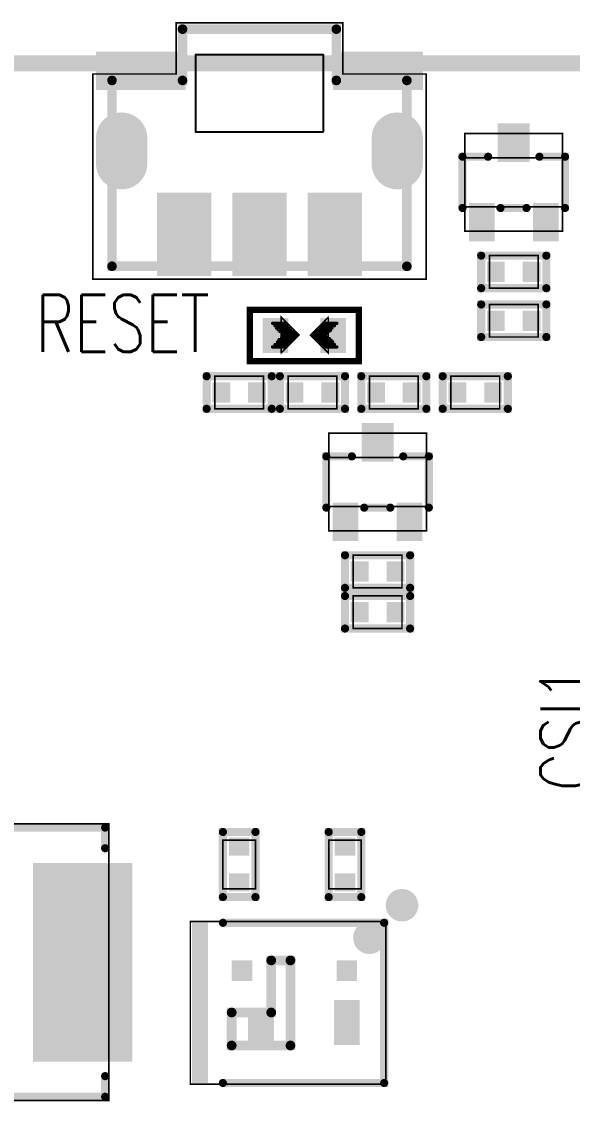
# Model space of a CAD drawing. Extents: x 60 to 160, y 44 to 135.
# Drawn here: x 137.2 to 145.78, y 117.84 to 134.94 of the extents above; entities that cross this region are included whole.
import ezdxf

# ---------------------------------------------------------------- set-up
doc = ezdxf.new("R2010")
doc.units = 0
for name, pattern in [('KEEPOUT_00001000$0', [2, 1, 1]), ('TRMIDX_0', [2, 1, 1]), ('TRMIDX_1', [2, 1, 1]), ('TRMIDX_2', [2, 1, 1])]:
    doc.linetypes.add(name, pattern=pattern)
for name, color, linetype in [('BOARD_OUTLINE_00', 255, 'CONTINUOUS'), ('DRIL_PLTE_THRU_01', 3, 'CONTINUOUS'), ('DRIL_PLTE_THRU_02', 253, 'CONTINUOUS'), ('DRIL_PLTE_THRU_03', 4, 'CONTINUOUS'), ('DRIL_PLTE_THRU_04', 253, 'CONTINUOUS'), ('DRIL_PLTE_THRU_05', 210, 'CONTINUOUS'), ('DRIL_PLTE_THRU_06', 253, 'CONTINUOUS'), ('DRIL_PLTE_THRU_07', 57, 'CONTINUOUS'), ('DRIL_PLTE_THRU_08', 231, 'CONTINUOUS'), ('DRIL_PLTE_THRU_09', 253, 'CONTINUOUS'), ('DRIL_PLTE_THRU_10', 112, 'CONTINUOUS'), ('DRIL_PLTE_THRU_11', 216, 'CONTINUOUS'), ('DRIL_PLTE_THRU_12', 5, 'CONTINUOUS'), ('KEEPOUT_01', 43, 'CONTINUOUS'), ('PADS_BOT', 5, 'CONTINUOUS'), ('PADS_INNER', 3, 'CONTINUOUS'), ('PADS_TOP', 3, 'CONTINUOUS'), ('PADS_XR_121', 43, 'CONTINUOUS'), ('PADS_XR_122', 4, 'CONTINUOUS'), ('PADS_XR_123', 4, 'CONTINUOUS'), ('PADS_XR_128', 5, 'CONTINUOUS'), ('PART_TOP_2DLINE_01', 255, 'CONTINUOUS'), ('PART_TOP_2DLINE_116', 255, 'CONTINUOUS'), ('PART_TOP_2DLINE_117', 255, 'CONTINUOUS'), ('PART_TOP_2DLINE_118', 255, 'CONTINUOUS'), ('PART_TOP_2DLINE_119', 255, 'CONTINUOUS'), ('PART_TOP_2DLINE_120', 255, 'CONTINUOUS'), ('PART_TOP_2DLINE_126', 255, 'CONTINUOUS'), ('PART_TOP_COPPER_01', 255, 'CONTINUOUS'), ('TEXT_126', 255, 'CONTINUOUS')]:
    doc.layers.add(name, color=color, linetype=linetype)
doc.styles.add('W0$127', font='simplex', dxfattribs={"width": 0.75})

# ---------------------------------------------------------------- blocks, each defined once
blk = doc.blocks.new('BOARD_62')
at = {"layer": 'BOARD_OUTLINE_00', "const_width": 0.254}
blk.add_lwpolyline([(-3, 71.247506, -0.396432827), (0, 74.247506), (94.190152, 74.247506, -0.365948033), (97.190152, 71.247506), (97.190152, 3, -0.372393427), (94.190152, 0), (0, 0, -0.406057892), (-3, 3)], format="xyb", close=True, dxfattribs=at)
blk = doc.blocks.new('SMOOTH_0$0254')
at = {"const_width": 0.0127}
blk.add_lwpolyline([(-0.00635, 0, 1), (0.00635, 0, 1)], format="xyb", close=True, dxfattribs=at)
blk = doc.blocks.new('SMOOTH_0$0508')
at = {"const_width": 0.0254}
blk.add_lwpolyline([(-0.0127, 0, 1), (0.0127, 0, 1)], format="xyb", close=True, dxfattribs=at)
blk = doc.blocks.new('SMOOTH_0$1')
at = {"const_width": 0.05}
blk.add_lwpolyline([(-0.025, 0, 1), (0.025, 0, 1)], format="xyb", close=True, dxfattribs=at)
blk = doc.blocks.new('PART_BODY_TOP_10')
at = {"layer": 'PART_TOP_2DLINE_01', "const_width": 0.1}
blk.add_lwpolyline([(0.85, -0.4), (0.85, 0.4), (-0.85, 0.4), (-0.85, -0.4)], close=True, dxfattribs=at)
at = {"layer": 'PART_TOP_COPPER_01', "linetype": 'TRMIDX_0', "const_width": 0.0508}
for points in [[(-0.3048, 0.1905), (-0.4953, 0.1905)], [(-0.2667, 0.1524), (-0.4572, 0.1524)], [(-0.2413, 0.1143), (-0.4318, 0.1143)], [(-0.2159, 0.0889), (-0.4064, 0.0889)], [(-0.1905, 0.0635), (-0.381, 0.0635)], [(-0.1524, 0.0381), (-0.3429, 0.0381)], [(-0.1397, -0.0127), (-0.3302, -0.0127)], [(-0.127, 0.0127), (-0.3175, 0.0127)], [(-0.3048, -0.1778), (-0.4953, -0.1778)], [(-0.2667, -0.1397), (-0.4572, -0.1397)], [(-0.2286, -0.1016), (-0.4191, -0.1016)], [(-0.2032, -0.0635), (-0.3937, -0.0635)], [(-0.1651, -0.0381), (-0.3556, -0.0381)]]:
    blk.add_lwpolyline(points, dxfattribs=at)
at = {"layer": 'PART_TOP_COPPER_01', "linetype": 'TRMIDX_0', "const_width": 0.0254}
for points in [[(-0.3556, -0.2667), (-0.08255, 0.00635), (-0.36195, 0.28575), (-0.36195, -0.254), (-0.3556, -0.254)], [(-0.3048, -0.1651), (-0.1397, 0), (-0.31115, 0.17145), (-0.31115, -0.1524), (-0.3048, -0.1524)]]:
    blk.add_lwpolyline(points, close=True, dxfattribs=at)
at = {"layer": 'PART_TOP_COPPER_01', "linetype": 'TRMIDX_1', "const_width": 0.0254}
for points in [[(0.3683, 0.2794), (0.09525, 0.00635), (0.37465, -0.27305), (0.37465, 0.2667), (0.3683, 0.2667)], [(0.3175, 0.1778), (0.1524, 0.0127), (0.32385, -0.15875), (0.32385, 0.1651), (0.3175, 0.1651)]]:
    blk.add_lwpolyline(points, close=True, dxfattribs=at)
at = {"layer": 'PART_TOP_COPPER_01', "linetype": 'TRMIDX_1', "const_width": 0.0508}
for points in [[(0.2794, 0.1524), (0.4699, 0.1524)], [(0.3175, 0.1905), (0.508, 0.1905)], [(0.1397, 0), (0.3302, 0)], [(0.1524, 0.0254), (0.3429, 0.0254)], [(0.1651, -0.0254), (0.3556, -0.0254)], [(0.1778, 0.0508), (0.3683, 0.0508)], [(0.2159, 0.0762), (0.4064, 0.0762)], [(0.2413, 0.1143), (0.4318, 0.1143)], [(0.2032, -0.0508), (0.3937, -0.0508)], [(0.2286, -0.0762), (0.4191, -0.0762)], [(0.254, -0.1016), (0.4445, -0.1016)], [(0.2794, -0.1397), (0.4699, -0.1397)], [(0.3175, -0.1778), (0.508, -0.1778)]]:
    blk.add_lwpolyline(points, dxfattribs=at)
at = {"layer": 'PART_TOP_2DLINE_01'}
for p in [(-0.85, 0.4), (0.85, 0.4), (-0.85, -0.4), (0.85, -0.4)]:
    blk.add_blockref('SMOOTH_0$1', p, dxfattribs=at)
at = {"layer": 'PART_TOP_COPPER_01'}
for name, p in [('SMOOTH_0$0508', (-0.4953, 0.1905)), ('SMOOTH_0$0508', (-0.4572, 0.1524)), ('SMOOTH_0$0254', (-0.36195, 0.28575)), ('SMOOTH_0$0508', (-0.3048, 0.1905)), ('SMOOTH_0$0254', (-0.31115, 0.17145)), ('SMOOTH_0$0508', (-0.2667, 0.1524)), ('SMOOTH_0$0508', (0.2794, 0.1524)), ('SMOOTH_0$0508', (0.3175, 0.1905)), ('SMOOTH_0$0254', (0.3175, 0.1778)), ('SMOOTH_0$0254', (0.3175, 0.1651)), ('SMOOTH_0$0254', (0.32385, 0.1651)), ('SMOOTH_0$0254', (0.3683, 0.2794)), ('SMOOTH_0$0254', (0.3683, 0.2667)), ('SMOOTH_0$0254', (0.37465, 0.2667)), ('SMOOTH_0$0508', (0.4699, 0.1524)), ('SMOOTH_0$0508', (0.508, 0.1905)), ('SMOOTH_0$0508', (-0.4318, 0.1143)), ('SMOOTH_0$0508', (-0.4064, 0.0889)), ('SMOOTH_0$0508', (-0.381, 0.0635)), ('SMOOTH_0$0508', (-0.3429, 0.0381)), ('SMOOTH_0$0508', (-0.3302, -0.0127)), ('SMOOTH_0$0508', (-0.3175, 0.0127)), ('SMOOTH_0$0508', (-0.2413, 0.1143)), ('SMOOTH_0$0508', (-0.2159, 0.0889)), ('SMOOTH_0$0508', (-0.1905, 0.0635)), ('SMOOTH_0$0508', (-0.1524, 0.0381)), ('SMOOTH_0$0508', (-0.1397, -0.0127)), ('SMOOTH_0$0508', (-0.127, 0.0127)), ('SMOOTH_0$0254', (-0.1397, 0)), ('SMOOTH_0$0254', (-0.08255, 0.00635)), ('SMOOTH_0$0254', (0.09525, 0.00635)), ('SMOOTH_0$0508', (0.1397, 0)), ('SMOOTH_0$0508', (0.1524, 0.0254)), ('SMOOTH_0$0254', (0.1524, 0.0127)), ('SMOOTH_0$0508', (0.1651, -0.0254)), ('SMOOTH_0$0508', (0.1778, 0.0508)), ('SMOOTH_0$0508', (0.2159, 0.0762)), ('SMOOTH_0$0508', (0.2413, 0.1143)), ('SMOOTH_0$0508', (0.3302, 0)), ('SMOOTH_0$0508', (0.3429, 0.0254)), ('SMOOTH_0$0508', (0.3556, -0.0254)), ('SMOOTH_0$0508', (0.3683, 0.0508)), ('SMOOTH_0$0508', (0.4064, 0.0762)), ('SMOOTH_0$0508', (0.4318, 0.1143)), ('SMOOTH_0$0508', (-0.4953, -0.1778)), ('SMOOTH_0$0508', (-0.4572, -0.1397)), ('SMOOTH_0$0508', (-0.4191, -0.1016)), ('SMOOTH_0$0508', (-0.3937, -0.0635)), ('SMOOTH_0$0508', (-0.3556, -0.0381)), ('SMOOTH_0$0508', (-0.3048, -0.1778)), ('SMOOTH_0$0254', (-0.31115, -0.1524)), ('SMOOTH_0$0254', (-0.3048, -0.1524)), ('SMOOTH_0$0254', (-0.3048, -0.1651)), ('SMOOTH_0$0508', (-0.2667, -0.1397)), ('SMOOTH_0$0508', (-0.2286, -0.1016)), ('SMOOTH_0$0508', (-0.2032, -0.0635)), ('SMOOTH_0$0508', (-0.1651, -0.0381)), ('SMOOTH_0$0508', (0.2032, -0.0508)), ('SMOOTH_0$0508', (0.2286, -0.0762)), ('SMOOTH_0$0508', (0.254, -0.1016)), ('SMOOTH_0$0508', (0.2794, -0.1397)), ('SMOOTH_0$0508', (0.3175, -0.1778)), ('SMOOTH_0$0254', (0.32385, -0.15875)), ('SMOOTH_0$0508', (0.3937, -0.0508)), ('SMOOTH_0$0508', (0.4191, -0.0762)), ('SMOOTH_0$0508', (0.4445, -0.1016)), ('SMOOTH_0$0508', (0.4699, -0.1397)), ('SMOOTH_0$0508', (0.508, -0.1778)), ('SMOOTH_0$0254', (-0.36195, -0.254)), ('SMOOTH_0$0254', (-0.3556, -0.254)), ('SMOOTH_0$0254', (-0.3556, -0.2667)), ('SMOOTH_0$0254', (0.37465, -0.27305))]:
    blk.add_blockref(name, p, dxfattribs=at)
blk = doc.blocks.new('DRIL_HOLE_0')
blk.add_lwpolyline([(0, 0, 1), (0, 0, 1)], format="xyb", close=True)
blk = doc.blocks.new('PAD_0')
blk.add_lwpolyline([(0, 0, 1), (0, 0, 1)], format="xyb", close=True)
blk = doc.blocks.new('PAD_6')
at = {"const_width": 0.4}
blk.add_lwpolyline([(-0.275, 0), (0.275, 0)], dxfattribs=at)
blk = doc.blocks.new('STK_TOP_99')
at = {"layer": 'DRIL_PLTE_THRU_01'}
blk.add_blockref('DRIL_HOLE_0', (0, 0), dxfattribs=at)
at = {"layer": 'DRIL_PLTE_THRU_02'}
blk.add_blockref('DRIL_HOLE_0', (0, 0), dxfattribs=at)
at = {"layer": 'DRIL_PLTE_THRU_03'}
blk.add_blockref('DRIL_HOLE_0', (0, 0), dxfattribs=at)
at = {"layer": 'DRIL_PLTE_THRU_04'}
blk.add_blockref('DRIL_HOLE_0', (0, 0), dxfattribs=at)
at = {"layer": 'DRIL_PLTE_THRU_05'}
blk.add_blockref('DRIL_HOLE_0', (0, 0), dxfattribs=at)
at = {"layer": 'DRIL_PLTE_THRU_06'}
blk.add_blockref('DRIL_HOLE_0', (0, 0), dxfattribs=at)
at = {"layer": 'DRIL_PLTE_THRU_07'}
blk.add_blockref('DRIL_HOLE_0', (0, 0), dxfattribs=at)
at = {"layer": 'DRIL_PLTE_THRU_08'}
blk.add_blockref('DRIL_HOLE_0', (0, 0), dxfattribs=at)
at = {"layer": 'DRIL_PLTE_THRU_09'}
blk.add_blockref('DRIL_HOLE_0', (0, 0), dxfattribs=at)
at = {"layer": 'DRIL_PLTE_THRU_10'}
blk.add_blockref('DRIL_HOLE_0', (0, 0), dxfattribs=at)
at = {"layer": 'DRIL_PLTE_THRU_11'}
blk.add_blockref('DRIL_HOLE_0', (0, 0), dxfattribs=at)
at = {"layer": 'DRIL_PLTE_THRU_12'}
blk.add_blockref('DRIL_HOLE_0', (0, 0), dxfattribs=at)
at = {"layer": 'PADS_BOT'}
blk.add_blockref('PAD_0', (0, 0), dxfattribs=at)
at = {"layer": 'PADS_INNER'}
blk.add_blockref('PAD_0', (0, 0), dxfattribs=at)
at = {"layer": 'PADS_TOP', "rotation": 90}
blk.add_blockref('PAD_6', (0, 0), dxfattribs=at)
blk = doc.blocks.new('SYM_TOP_13')
for name, p in [('PART_BODY_TOP_10', (0, 0)), ('STK_TOP_99', (-0.45, 0)), ('STK_TOP_99', (0.45, 0))]:
    blk.add_blockref(name, p)
blk = doc.blocks.new('PART_TOP_313')
blk.add_blockref('SYM_TOP_13', (0, 0))
blk = doc.blocks.new('SMOOTH_0$127')
at = {"const_width": 0.0635}
blk.add_lwpolyline([(-0.03175, 0, 1), (0.03175, 0, 1)], format="xyb", close=True, dxfattribs=at)
blk = doc.blocks.new('PART_BODY_TOP_27')
at = {"layer": 'PART_TOP_2DLINE_01', "const_width": 0.127}
for points in [[(2.1, 1.778), (2.1, 2.1), (-2.1, 2.1), (-2.1, 1.778)], [(2.1, -1.778), (2.1, -2.1), (-2.1, -2.1), (-2.1, -1.778)]]:
    blk.add_lwpolyline(points, dxfattribs=at)
at = {"layer": 'PART_TOP_2DLINE_118', "const_width": 0.0254}
blk.add_lwpolyline([(2.159, -2.159), (-2.159, -2.159), (-2.159, 2.159), (2.159, 2.159)], close=True, dxfattribs=at)
at = {"layer": 'PART_TOP_2DLINE_119', "const_width": 0.0254}
blk.add_lwpolyline([(2.159, -2.159), (-2.159, -2.159), (-2.159, 2.159), (2.159, 2.159)], close=True, dxfattribs=at)
at = {"layer": 'PART_TOP_2DLINE_01'}
for p in [(-2.1, 2.1), (2.1, 2.1), (-2.1, 1.778), (2.1, 1.778), (-2.1, -1.778), (2.1, -1.778), (-2.1, -2.1), (2.1, -2.1)]:
    blk.add_blockref('SMOOTH_0$127', p, dxfattribs=at)
at = {"layer": 'PART_TOP_2DLINE_118'}
for p in [(-2.159, 2.159), (2.159, 2.159), (-2.159, -2.159), (2.159, -2.159)]:
    blk.add_blockref('SMOOTH_0$0254', p, dxfattribs=at)
at = {"layer": 'PART_TOP_2DLINE_119'}
for p in [(-2.159, 2.159), (2.159, 2.159), (-2.159, -2.159), (2.159, -2.159)]:
    blk.add_blockref('SMOOTH_0$0254', p, dxfattribs=at)
blk = doc.blocks.new('PAD_46')
at = {"const_width": 1.55}
blk.add_lwpolyline([(-1.55, 0), (1.55, 0)], dxfattribs=at)
blk = doc.blocks.new('STK_TOP_143')
at = {"layer": 'DRIL_PLTE_THRU_01'}
blk.add_blockref('DRIL_HOLE_0', (0, 0), dxfattribs=at)
at = {"layer": 'DRIL_PLTE_THRU_02'}
blk.add_blockref('DRIL_HOLE_0', (0, 0), dxfattribs=at)
at = {"layer": 'DRIL_PLTE_THRU_03'}
blk.add_blockref('DRIL_HOLE_0', (0, 0), dxfattribs=at)
at = {"layer": 'DRIL_PLTE_THRU_04'}
blk.add_blockref('DRIL_HOLE_0', (0, 0), dxfattribs=at)
at = {"layer": 'DRIL_PLTE_THRU_05'}
blk.add_blockref('DRIL_HOLE_0', (0, 0), dxfattribs=at)
at = {"layer": 'DRIL_PLTE_THRU_06'}
blk.add_blockref('DRIL_HOLE_0', (0, 0), dxfattribs=at)
at = {"layer": 'DRIL_PLTE_THRU_07'}
blk.add_blockref('DRIL_HOLE_0', (0, 0), dxfattribs=at)
at = {"layer": 'DRIL_PLTE_THRU_08'}
blk.add_blockref('DRIL_HOLE_0', (0, 0), dxfattribs=at)
at = {"layer": 'DRIL_PLTE_THRU_09'}
blk.add_blockref('DRIL_HOLE_0', (0, 0), dxfattribs=at)
at = {"layer": 'DRIL_PLTE_THRU_10'}
blk.add_blockref('DRIL_HOLE_0', (0, 0), dxfattribs=at)
at = {"layer": 'DRIL_PLTE_THRU_11'}
blk.add_blockref('DRIL_HOLE_0', (0, 0), dxfattribs=at)
at = {"layer": 'DRIL_PLTE_THRU_12'}
blk.add_blockref('DRIL_HOLE_0', (0, 0), dxfattribs=at)
at = {"layer": 'PADS_BOT'}
blk.add_blockref('PAD_0', (0, 0), dxfattribs=at)
at = {"layer": 'PADS_INNER'}
blk.add_blockref('PAD_0', (0, 0), dxfattribs=at)
at = {"layer": 'PADS_TOP', "rotation": 90}
blk.add_blockref('PAD_46', (0, 0), dxfattribs=at)
blk = doc.blocks.new('SYM_TOP_30')
for name, p in [('STK_TOP_143', (-1.75, 0)), ('STK_TOP_143', (1.75, 0)), ('PART_BODY_TOP_27', (0, 0))]:
    blk.add_blockref(name, p)
blk = doc.blocks.new('PART_TOP_339')
blk.add_blockref('SYM_TOP_30', (0, 0))
blk = doc.blocks.new('PART_BODY_TOP_32')
at = {"layer": 'PART_TOP_2DLINE_01', "const_width": 0.127}
for points in [[(-0.40005, 0.40005), (-0.8001, 0.40005), (-0.8001, -0.40005)], [(0.40005, 0.40005), (0.8001, 0.40005), (0.8001, -0.40005)], [(0.199898, -0.40005), (-0.208026, -0.40005)]]:
    blk.add_lwpolyline(points, dxfattribs=at)
at = {"layer": 'PART_TOP_2DLINE_116', "const_width": 0.0254}
blk.add_lwpolyline([(0.762, -0.381), (0.762, 0.381), (-0.762, 0.381), (-0.762, -0.381)], close=True, dxfattribs=at)
at = {"layer": 'PART_TOP_2DLINE_117', "const_width": 0.0254}
blk.add_lwpolyline([(0.762, -0.762), (0.762, 0.762), (-0.762, 0.762), (-0.762, -0.762)], close=True, dxfattribs=at)
at = {"layer": 'PART_TOP_2DLINE_01'}
for p in [(-0.8001, 0.40005), (-0.40005, 0.40005), (0.40005, 0.40005), (0.8001, 0.40005), (-0.8001, -0.40005), (-0.208026, -0.40005), (0.199898, -0.40005), (0.8001, -0.40005)]:
    blk.add_blockref('SMOOTH_0$127', p, dxfattribs=at)
at = {"layer": 'PART_TOP_2DLINE_116'}
for p in [(-0.762, 0.381), (0.762, 0.381), (-0.762, -0.381), (0.762, -0.381)]:
    blk.add_blockref('SMOOTH_0$0254', p, dxfattribs=at)
at = {"layer": 'PART_TOP_2DLINE_117'}
for p in [(-0.762, 0.762), (0.762, 0.762), (-0.762, -0.762), (0.762, -0.762)]:
    blk.add_blockref('SMOOTH_0$0254', p, dxfattribs=at)
blk = doc.blocks.new('PAD_51')
at = {"const_width": 0.40005}
blk.add_lwpolyline([(-0.299974, 0), (0.299974, 0)], dxfattribs=at)
blk = doc.blocks.new('STK_TOP_148')
at = {"layer": 'DRIL_PLTE_THRU_01'}
blk.add_blockref('DRIL_HOLE_0', (0, 0), dxfattribs=at)
at = {"layer": 'DRIL_PLTE_THRU_02'}
blk.add_blockref('DRIL_HOLE_0', (0, 0), dxfattribs=at)
at = {"layer": 'DRIL_PLTE_THRU_03'}
blk.add_blockref('DRIL_HOLE_0', (0, 0), dxfattribs=at)
at = {"layer": 'DRIL_PLTE_THRU_04'}
blk.add_blockref('DRIL_HOLE_0', (0, 0), dxfattribs=at)
at = {"layer": 'DRIL_PLTE_THRU_05'}
blk.add_blockref('DRIL_HOLE_0', (0, 0), dxfattribs=at)
at = {"layer": 'DRIL_PLTE_THRU_06'}
blk.add_blockref('DRIL_HOLE_0', (0, 0), dxfattribs=at)
at = {"layer": 'DRIL_PLTE_THRU_07'}
blk.add_blockref('DRIL_HOLE_0', (0, 0), dxfattribs=at)
at = {"layer": 'DRIL_PLTE_THRU_08'}
blk.add_blockref('DRIL_HOLE_0', (0, 0), dxfattribs=at)
at = {"layer": 'DRIL_PLTE_THRU_09'}
blk.add_blockref('DRIL_HOLE_0', (0, 0), dxfattribs=at)
at = {"layer": 'DRIL_PLTE_THRU_10'}
blk.add_blockref('DRIL_HOLE_0', (0, 0), dxfattribs=at)
at = {"layer": 'DRIL_PLTE_THRU_11'}
blk.add_blockref('DRIL_HOLE_0', (0, 0), dxfattribs=at)
at = {"layer": 'DRIL_PLTE_THRU_12'}
blk.add_blockref('DRIL_HOLE_0', (0, 0), dxfattribs=at)
at = {"layer": 'PADS_BOT'}
blk.add_blockref('PAD_0', (0, 0), dxfattribs=at)
at = {"layer": 'PADS_INNER'}
blk.add_blockref('PAD_0', (0, 0), dxfattribs=at)
at = {"layer": 'PADS_TOP', "rotation": 90}
blk.add_blockref('PAD_51', (0, 0), dxfattribs=at)
blk = doc.blocks.new('PAD_52')
at = {"const_width": 0.500126}
blk.add_lwpolyline([(-0.299974, 0), (0.299974, 0)], dxfattribs=at)
blk = doc.blocks.new('STK_TOP_149')
at = {"layer": 'DRIL_PLTE_THRU_01'}
blk.add_blockref('DRIL_HOLE_0', (0, 0), dxfattribs=at)
at = {"layer": 'DRIL_PLTE_THRU_02'}
blk.add_blockref('DRIL_HOLE_0', (0, 0), dxfattribs=at)
at = {"layer": 'DRIL_PLTE_THRU_03'}
blk.add_blockref('DRIL_HOLE_0', (0, 0), dxfattribs=at)
at = {"layer": 'DRIL_PLTE_THRU_04'}
blk.add_blockref('DRIL_HOLE_0', (0, 0), dxfattribs=at)
at = {"layer": 'DRIL_PLTE_THRU_05'}
blk.add_blockref('DRIL_HOLE_0', (0, 0), dxfattribs=at)
at = {"layer": 'DRIL_PLTE_THRU_06'}
blk.add_blockref('DRIL_HOLE_0', (0, 0), dxfattribs=at)
at = {"layer": 'DRIL_PLTE_THRU_07'}
blk.add_blockref('DRIL_HOLE_0', (0, 0), dxfattribs=at)
at = {"layer": 'DRIL_PLTE_THRU_08'}
blk.add_blockref('DRIL_HOLE_0', (0, 0), dxfattribs=at)
at = {"layer": 'DRIL_PLTE_THRU_09'}
blk.add_blockref('DRIL_HOLE_0', (0, 0), dxfattribs=at)
at = {"layer": 'DRIL_PLTE_THRU_10'}
blk.add_blockref('DRIL_HOLE_0', (0, 0), dxfattribs=at)
at = {"layer": 'DRIL_PLTE_THRU_11'}
blk.add_blockref('DRIL_HOLE_0', (0, 0), dxfattribs=at)
at = {"layer": 'DRIL_PLTE_THRU_12'}
blk.add_blockref('DRIL_HOLE_0', (0, 0), dxfattribs=at)
at = {"layer": 'PADS_BOT'}
blk.add_blockref('PAD_0', (0, 0), dxfattribs=at)
at = {"layer": 'PADS_INNER'}
blk.add_blockref('PAD_0', (0, 0), dxfattribs=at)
at = {"layer": 'PADS_TOP', "rotation": 90}
blk.add_blockref('PAD_52', (0, 0), dxfattribs=at)
blk = doc.blocks.new('SYM_TOP_35')
for name, p in [('STK_TOP_149', (0, 0.62)), ('PART_BODY_TOP_32', (0, 0)), ('STK_TOP_148', (-0.5, -0.62)), ('STK_TOP_148', (0.5, -0.62))]:
    blk.add_blockref(name, p)
blk = doc.blocks.new('PART_TOP_360')
blk.add_blockref('SYM_TOP_35', (0, 0))
blk = doc.blocks.new('SMOOTH_0$1524')
at = {"const_width": 0.0762}
blk.add_lwpolyline([(-0.0381, 0, 1), (0.0381, 0, 1)], format="xyb", close=True, dxfattribs=at)
blk = doc.blocks.new('PART_BODY_TOP_35')
at = {"layer": 'PART_TOP_2DLINE_01', "const_width": 0.127}
blk.add_lwpolyline([(1.016, -1.25), (-1.5, -1.25), (-1.5, 1.25), (1.016, 1.25)], dxfattribs=at)
at = {"layer": 'PART_TOP_2DLINE_118', "const_width": 0.0254}
blk.add_lwpolyline([(1.524, 1.27), (1.524, -1.27), (-1.524, -1.27), (-1.524, 1.27)], close=True, dxfattribs=at)
at = {"layer": 'PART_TOP_2DLINE_118', "const_width": 0.254}
blk.add_lwpolyline([(-1.143, -1.016, 1), (-1.397, -1.016, 1)], format="xyb", close=True, dxfattribs=at)
at = {"layer": 'PART_TOP_2DLINE_119', "const_width": 0.0254}
blk.add_lwpolyline([(1.524, 1.27), (1.524, -1.27), (-1.524, -1.27), (-1.524, 1.27)], close=True, dxfattribs=at)
at = {"layer": 'PART_TOP_2DLINE_126', "const_width": 0.254}
blk.add_lwpolyline([(-1.651, -1.524, 1), (-1.905, -1.524, 1)], format="xyb", close=True, dxfattribs=at)
at = {"layer": 'PART_TOP_COPPER_01', "linetype": 'TRMIDX_2', "const_width": 0.152}
blk.add_lwpolyline([(-0.038, -0.663), (-0.038, 0.665), (0.879, 0.665), (0.879, 0.15), (0.262, 0.15), (0.262, -0.663)], close=True, dxfattribs=at)
at = {"layer": 'PART_TOP_2DLINE_01'}
for p in [(-1.5, 1.25), (1.016, 1.25), (-1.5, -1.25), (1.016, -1.25)]:
    blk.add_blockref('SMOOTH_0$127', p, dxfattribs=at)
at = {"layer": 'PART_TOP_2DLINE_118'}
for p in [(-1.524, 1.27), (1.524, 1.27), (-1.524, -1.27), (1.524, -1.27)]:
    blk.add_blockref('SMOOTH_0$0254', p, dxfattribs=at)
at = {"layer": 'PART_TOP_2DLINE_119'}
for p in [(-1.524, 1.27), (1.524, 1.27), (-1.524, -1.27), (1.524, -1.27)]:
    blk.add_blockref('SMOOTH_0$0254', p, dxfattribs=at)
at = {"layer": 'PART_TOP_COPPER_01'}
for p in [(-0.038, 0.665), (0.879, 0.665), (0.262, 0.15), (0.879, 0.15), (-0.038, -0.663), (0.262, -0.663)]:
    blk.add_blockref('SMOOTH_0$1524', p, dxfattribs=at)
blk = doc.blocks.new('PAD_55')
at = {"const_width": 0.32004}
blk.add_lwpolyline([(-0.16002, 0), (0.16002, 0)], dxfattribs=at)
blk = doc.blocks.new('STK_TOP_155')
at = {"layer": 'DRIL_PLTE_THRU_01'}
blk.add_blockref('DRIL_HOLE_0', (0, 0), dxfattribs=at)
at = {"layer": 'DRIL_PLTE_THRU_02'}
blk.add_blockref('DRIL_HOLE_0', (0, 0), dxfattribs=at)
at = {"layer": 'DRIL_PLTE_THRU_03'}
blk.add_blockref('DRIL_HOLE_0', (0, 0), dxfattribs=at)
at = {"layer": 'DRIL_PLTE_THRU_04'}
blk.add_blockref('DRIL_HOLE_0', (0, 0), dxfattribs=at)
at = {"layer": 'DRIL_PLTE_THRU_05'}
blk.add_blockref('DRIL_HOLE_0', (0, 0), dxfattribs=at)
at = {"layer": 'DRIL_PLTE_THRU_06'}
blk.add_blockref('DRIL_HOLE_0', (0, 0), dxfattribs=at)
at = {"layer": 'DRIL_PLTE_THRU_07'}
blk.add_blockref('DRIL_HOLE_0', (0, 0), dxfattribs=at)
at = {"layer": 'DRIL_PLTE_THRU_08'}
blk.add_blockref('DRIL_HOLE_0', (0, 0), dxfattribs=at)
at = {"layer": 'DRIL_PLTE_THRU_09'}
blk.add_blockref('DRIL_HOLE_0', (0, 0), dxfattribs=at)
at = {"layer": 'DRIL_PLTE_THRU_10'}
blk.add_blockref('DRIL_HOLE_0', (0, 0), dxfattribs=at)
at = {"layer": 'DRIL_PLTE_THRU_11'}
blk.add_blockref('DRIL_HOLE_0', (0, 0), dxfattribs=at)
at = {"layer": 'DRIL_PLTE_THRU_12'}
blk.add_blockref('DRIL_HOLE_0', (0, 0), dxfattribs=at)
at = {"layer": 'PADS_BOT'}
blk.add_blockref('PAD_0', (0, 0), dxfattribs=at)
at = {"layer": 'PADS_INNER'}
blk.add_blockref('PAD_0', (0, 0), dxfattribs=at)
at = {"layer": 'PADS_TOP'}
blk.add_blockref('PAD_55', (0, 0), dxfattribs=at)
blk = doc.blocks.new('PAD_56')
at = {"const_width": 0.40005}
blk.add_lwpolyline([(-0.350012, 0), (0.350012, 0)], dxfattribs=at)
blk = doc.blocks.new('STK_TOP_156')
at = {"layer": 'DRIL_PLTE_THRU_01'}
blk.add_blockref('DRIL_HOLE_0', (0, 0), dxfattribs=at)
at = {"layer": 'DRIL_PLTE_THRU_02'}
blk.add_blockref('DRIL_HOLE_0', (0, 0), dxfattribs=at)
at = {"layer": 'DRIL_PLTE_THRU_03'}
blk.add_blockref('DRIL_HOLE_0', (0, 0), dxfattribs=at)
at = {"layer": 'DRIL_PLTE_THRU_04'}
blk.add_blockref('DRIL_HOLE_0', (0, 0), dxfattribs=at)
at = {"layer": 'DRIL_PLTE_THRU_05'}
blk.add_blockref('DRIL_HOLE_0', (0, 0), dxfattribs=at)
at = {"layer": 'DRIL_PLTE_THRU_06'}
blk.add_blockref('DRIL_HOLE_0', (0, 0), dxfattribs=at)
at = {"layer": 'DRIL_PLTE_THRU_07'}
blk.add_blockref('DRIL_HOLE_0', (0, 0), dxfattribs=at)
at = {"layer": 'DRIL_PLTE_THRU_08'}
blk.add_blockref('DRIL_HOLE_0', (0, 0), dxfattribs=at)
at = {"layer": 'DRIL_PLTE_THRU_09'}
blk.add_blockref('DRIL_HOLE_0', (0, 0), dxfattribs=at)
at = {"layer": 'DRIL_PLTE_THRU_10'}
blk.add_blockref('DRIL_HOLE_0', (0, 0), dxfattribs=at)
at = {"layer": 'DRIL_PLTE_THRU_11'}
blk.add_blockref('DRIL_HOLE_0', (0, 0), dxfattribs=at)
at = {"layer": 'DRIL_PLTE_THRU_12'}
blk.add_blockref('DRIL_HOLE_0', (0, 0), dxfattribs=at)
at = {"layer": 'PADS_BOT'}
blk.add_blockref('PAD_0', (0, 0), dxfattribs=at)
at = {"layer": 'PADS_INNER'}
blk.add_blockref('PAD_0', (0, 0), dxfattribs=at)
at = {"layer": 'PADS_TOP', "rotation": 90}
blk.add_blockref('PAD_56', (0, 0), dxfattribs=at)
blk = doc.blocks.new('PAD_57')
at = {"const_width": 0.4064}
blk.add_lwpolyline([(-0.2032, 0), (0.2032, 0)], dxfattribs=at)
blk = doc.blocks.new('STK_TOP_157')
at = {"layer": 'DRIL_PLTE_THRU_01'}
blk.add_blockref('DRIL_HOLE_0', (0, 0), dxfattribs=at)
at = {"layer": 'DRIL_PLTE_THRU_02'}
blk.add_blockref('DRIL_HOLE_0', (0, 0), dxfattribs=at)
at = {"layer": 'DRIL_PLTE_THRU_03'}
blk.add_blockref('DRIL_HOLE_0', (0, 0), dxfattribs=at)
at = {"layer": 'DRIL_PLTE_THRU_04'}
blk.add_blockref('DRIL_HOLE_0', (0, 0), dxfattribs=at)
at = {"layer": 'DRIL_PLTE_THRU_05'}
blk.add_blockref('DRIL_HOLE_0', (0, 0), dxfattribs=at)
at = {"layer": 'DRIL_PLTE_THRU_06'}
blk.add_blockref('DRIL_HOLE_0', (0, 0), dxfattribs=at)
at = {"layer": 'DRIL_PLTE_THRU_07'}
blk.add_blockref('DRIL_HOLE_0', (0, 0), dxfattribs=at)
at = {"layer": 'DRIL_PLTE_THRU_08'}
blk.add_blockref('DRIL_HOLE_0', (0, 0), dxfattribs=at)
at = {"layer": 'DRIL_PLTE_THRU_09'}
blk.add_blockref('DRIL_HOLE_0', (0, 0), dxfattribs=at)
at = {"layer": 'DRIL_PLTE_THRU_10'}
blk.add_blockref('DRIL_HOLE_0', (0, 0), dxfattribs=at)
at = {"layer": 'DRIL_PLTE_THRU_11'}
blk.add_blockref('DRIL_HOLE_0', (0, 0), dxfattribs=at)
at = {"layer": 'DRIL_PLTE_THRU_12'}
blk.add_blockref('DRIL_HOLE_0', (0, 0), dxfattribs=at)
at = {"layer": 'PADS_BOT'}
blk.add_blockref('PAD_0', (0, 0), dxfattribs=at)
at = {"layer": 'PADS_INNER'}
blk.add_blockref('PAD_0', (0, 0), dxfattribs=at)
at = {"layer": 'PADS_TOP'}
blk.add_blockref('PAD_57', (0, 0), dxfattribs=at)
blk = doc.blocks.new('PAD_58')
at = {"const_width": 0.25}
blk.add_lwpolyline([(-1.25, 0), (1.25, 0)], dxfattribs=at)
blk = doc.blocks.new('STK_TOP_158')
at = {"layer": 'DRIL_PLTE_THRU_01'}
blk.add_blockref('DRIL_HOLE_0', (0, 0), dxfattribs=at)
at = {"layer": 'DRIL_PLTE_THRU_02'}
blk.add_blockref('DRIL_HOLE_0', (0, 0), dxfattribs=at)
at = {"layer": 'DRIL_PLTE_THRU_03'}
blk.add_blockref('DRIL_HOLE_0', (0, 0), dxfattribs=at)
at = {"layer": 'DRIL_PLTE_THRU_04'}
blk.add_blockref('DRIL_HOLE_0', (0, 0), dxfattribs=at)
at = {"layer": 'DRIL_PLTE_THRU_05'}
blk.add_blockref('DRIL_HOLE_0', (0, 0), dxfattribs=at)
at = {"layer": 'DRIL_PLTE_THRU_06'}
blk.add_blockref('DRIL_HOLE_0', (0, 0), dxfattribs=at)
at = {"layer": 'DRIL_PLTE_THRU_07'}
blk.add_blockref('DRIL_HOLE_0', (0, 0), dxfattribs=at)
at = {"layer": 'DRIL_PLTE_THRU_08'}
blk.add_blockref('DRIL_HOLE_0', (0, 0), dxfattribs=at)
at = {"layer": 'DRIL_PLTE_THRU_09'}
blk.add_blockref('DRIL_HOLE_0', (0, 0), dxfattribs=at)
at = {"layer": 'DRIL_PLTE_THRU_10'}
blk.add_blockref('DRIL_HOLE_0', (0, 0), dxfattribs=at)
at = {"layer": 'DRIL_PLTE_THRU_11'}
blk.add_blockref('DRIL_HOLE_0', (0, 0), dxfattribs=at)
at = {"layer": 'DRIL_PLTE_THRU_12'}
blk.add_blockref('DRIL_HOLE_0', (0, 0), dxfattribs=at)
at = {"layer": 'PADS_BOT'}
blk.add_blockref('PAD_0', (0, 0), dxfattribs=at)
at = {"layer": 'PADS_INNER'}
blk.add_blockref('PAD_0', (0, 0), dxfattribs=at)
at = {"layer": 'PADS_TOP', "rotation": 90}
blk.add_blockref('PAD_58', (0, 0), dxfattribs=at)
blk = doc.blocks.new('SYM_TOP_38')
for name, p in [('STK_TOP_158', (1.375, 0)), ('PART_BODY_TOP_35', (0, 0)), ('STK_TOP_156', (-0.917, 0.307)), ('STK_TOP_157', (0.423, 0.406)), ('STK_TOP_155', (-0.918, -0.503)), ('STK_TOP_155', (0.719, -0.503))]:
    blk.add_blockref(name, p)
blk = doc.blocks.new('PART_TOP_362')
blk.add_blockref('SYM_TOP_38', (0, 0))
blk = doc.blocks.new('PART_BODY_TOP_36')
at = {"layer": 'PART_TOP_2DLINE_01', "const_width": 0.127}
blk.add_lwpolyline([(-0.508, 0.254), (0.508, 0.254), (0.508, -0.254), (-0.508, -0.254)], close=True, dxfattribs=at)
at = {"layer": 'PART_TOP_2DLINE_118', "const_width": 0.0254}
blk.add_lwpolyline([(-0.381, 0.254), (0.381, 0.254), (0.381, -0.254), (-0.381, -0.254)], close=True, dxfattribs=at)
at = {"layer": 'PART_TOP_2DLINE_119', "const_width": 0.0254}
blk.add_lwpolyline([(-0.381, 0.254), (0.381, 0.254), (0.381, -0.254), (-0.381, -0.254)], close=True, dxfattribs=at)
at = {"layer": 'PART_TOP_2DLINE_01'}
for p in [(-0.508, 0.254), (0.508, 0.254), (-0.508, -0.254), (0.508, -0.254)]:
    blk.add_blockref('SMOOTH_0$127', p, dxfattribs=at)
at = {"layer": 'PART_TOP_2DLINE_118'}
for p in [(-0.381, 0.254), (0.381, 0.254), (-0.381, -0.254), (0.381, -0.254)]:
    blk.add_blockref('SMOOTH_0$0254', p, dxfattribs=at)
at = {"layer": 'PART_TOP_2DLINE_119'}
for p in [(-0.381, 0.254), (0.381, 0.254), (-0.381, -0.254), (0.381, -0.254)]:
    blk.add_blockref('SMOOTH_0$0254', p, dxfattribs=at)
blk = doc.blocks.new('PAD_3')
at = {"const_width": 0.2794}
blk.add_lwpolyline([(-0.15875, 0), (0.15875, 0)], dxfattribs=at)
blk = doc.blocks.new('STK_TOP_90')
at = {"layer": 'DRIL_PLTE_THRU_01'}
blk.add_blockref('DRIL_HOLE_0', (0, 0), dxfattribs=at)
at = {"layer": 'DRIL_PLTE_THRU_02'}
blk.add_blockref('DRIL_HOLE_0', (0, 0), dxfattribs=at)
at = {"layer": 'DRIL_PLTE_THRU_03'}
blk.add_blockref('DRIL_HOLE_0', (0, 0), dxfattribs=at)
at = {"layer": 'DRIL_PLTE_THRU_04'}
blk.add_blockref('DRIL_HOLE_0', (0, 0), dxfattribs=at)
at = {"layer": 'DRIL_PLTE_THRU_05'}
blk.add_blockref('DRIL_HOLE_0', (0, 0), dxfattribs=at)
at = {"layer": 'DRIL_PLTE_THRU_06'}
blk.add_blockref('DRIL_HOLE_0', (0, 0), dxfattribs=at)
at = {"layer": 'DRIL_PLTE_THRU_07'}
blk.add_blockref('DRIL_HOLE_0', (0, 0), dxfattribs=at)
at = {"layer": 'DRIL_PLTE_THRU_08'}
blk.add_blockref('DRIL_HOLE_0', (0, 0), dxfattribs=at)
at = {"layer": 'DRIL_PLTE_THRU_09'}
blk.add_blockref('DRIL_HOLE_0', (0, 0), dxfattribs=at)
at = {"layer": 'DRIL_PLTE_THRU_10'}
blk.add_blockref('DRIL_HOLE_0', (0, 0), dxfattribs=at)
at = {"layer": 'DRIL_PLTE_THRU_11'}
blk.add_blockref('DRIL_HOLE_0', (0, 0), dxfattribs=at)
at = {"layer": 'DRIL_PLTE_THRU_12'}
blk.add_blockref('DRIL_HOLE_0', (0, 0), dxfattribs=at)
at = {"layer": 'PADS_BOT'}
blk.add_blockref('PAD_0', (0, 0), dxfattribs=at)
at = {"layer": 'PADS_INNER'}
blk.add_blockref('PAD_0', (0, 0), dxfattribs=at)
at = {"layer": 'PADS_TOP', "rotation": 90}
blk.add_blockref('PAD_3', (0, 0), dxfattribs=at)
blk = doc.blocks.new('SYM_TOP_39')
for name, p in [('PART_BODY_TOP_36', (0, 0)), ('STK_TOP_90', (-0.2794, 0)), ('STK_TOP_90', (0.2794, 0))]:
    blk.add_blockref(name, p)
blk = doc.blocks.new('PART_TOP_365')
blk.add_blockref('SYM_TOP_39', (0, 0))
blk = doc.blocks.new('PART_TOP_383')
blk.add_blockref('SYM_TOP_39', (0, 0))
blk = doc.blocks.new('PART_TOP_384')
blk.add_blockref('SYM_TOP_39', (0, 0))
blk = doc.blocks.new('PART_TOP_431')
blk.add_blockref('SYM_TOP_39', (0, 0))
blk = doc.blocks.new('PART_TOP_464')
blk.add_blockref('SYM_TOP_39', (0, 0))
blk = doc.blocks.new('PART_TOP_466')
blk.add_blockref('SYM_TOP_39', (0, 0))
blk = doc.blocks.new('PART_TOP_537')
blk.add_blockref('SYM_TOP_39', (0, 0))
blk = doc.blocks.new('PART_TOP_538')
blk.add_blockref('SYM_TOP_39', (0, 0))
blk = doc.blocks.new('PART_TOP_704')
blk.add_blockref('SYM_TOP_35', (0, 0))
blk = doc.blocks.new('PART_TOP_762')
blk.add_blockref('SYM_TOP_39', (0, 0))
blk = doc.blocks.new('PART_TOP_763')
blk.add_blockref('SYM_TOP_39', (0, 0))
blk = doc.blocks.new('SMOOTH_0$15001')
at = {"const_width": 0.075005}
blk.add_lwpolyline([(-0.037502, 0, 1), (0.037502, 0, 1)], format="xyb", close=True, dxfattribs=at)
blk = doc.blocks.new('PART_BODY_TOP_42')
at = {"layer": 'KEEPOUT_01', "linetype": 'KEEPOUT_00001000$0'}
blk.add_lwpolyline([(-1, 1.2), (-1, 0), (1, 0), (1, 1.2)], close=True, dxfattribs=at)
at = {"layer": 'PART_TOP_2DLINE_01', "const_width": 0.15}
blk.add_lwpolyline([(-1.2, -0.4), (1.2, -0.4), (1.2, 0.4), (2.3, 0.4), (2.3, 3.3), (-2.3, 3.3), (-2.3, 0.4), (-1.2, 0.4)], close=True, dxfattribs=at)
at = {"layer": 'PART_TOP_2DLINE_120', "const_width": 0.0254}
blk.add_lwpolyline([(-2.6, 3.5), (-2.6, 0.3), (-1.3, 0.3), (-1.3, -0.5), (1.3, -0.5), (1.3, 0.3), (2.6, 0.3), (2.6, 3.5)], close=True, dxfattribs=at)
at = {"layer": 'PART_TOP_2DLINE_01'}
for p in [(-2.3, 3.3), (2.3, 3.3), (-2.3, 0.4), (-1.2, 0.4), (1.2, 0.4), (2.3, 0.4), (-1.2, -0.4), (1.2, -0.4)]:
    blk.add_blockref('SMOOTH_0$15001', p, dxfattribs=at)
at = {"layer": 'PART_TOP_2DLINE_120'}
for p in [(-2.6, 3.5), (2.6, 3.5), (-2.6, 0.3), (-1.3, 0.3), (1.3, 0.3), (2.6, 0.3), (-1.3, -0.5), (1.3, -0.5)]:
    blk.add_blockref('SMOOTH_0$0254', p, dxfattribs=at)
blk = doc.blocks.new('PAD_106')
at = {"const_width": 0.85}
blk.add_lwpolyline([(-0.65, 0), (0.65, 0)], dxfattribs=at)
blk = doc.blocks.new('PAD_107')
at = {"const_width": 0.75}
blk.add_lwpolyline([(-0.6, 0), (0.6, 0)], dxfattribs=at)
blk = doc.blocks.new('STK_TOP_396')
at = {"layer": 'DRIL_PLTE_THRU_01'}
blk.add_blockref('DRIL_HOLE_0', (0, 0), dxfattribs=at)
at = {"layer": 'DRIL_PLTE_THRU_02'}
blk.add_blockref('DRIL_HOLE_0', (0, 0), dxfattribs=at)
at = {"layer": 'DRIL_PLTE_THRU_03'}
blk.add_blockref('DRIL_HOLE_0', (0, 0), dxfattribs=at)
at = {"layer": 'DRIL_PLTE_THRU_04'}
blk.add_blockref('DRIL_HOLE_0', (0, 0), dxfattribs=at)
at = {"layer": 'DRIL_PLTE_THRU_05'}
blk.add_blockref('DRIL_HOLE_0', (0, 0), dxfattribs=at)
at = {"layer": 'DRIL_PLTE_THRU_06'}
blk.add_blockref('DRIL_HOLE_0', (0, 0), dxfattribs=at)
at = {"layer": 'DRIL_PLTE_THRU_07'}
blk.add_blockref('DRIL_HOLE_0', (0, 0), dxfattribs=at)
at = {"layer": 'DRIL_PLTE_THRU_08'}
blk.add_blockref('DRIL_HOLE_0', (0, 0), dxfattribs=at)
at = {"layer": 'DRIL_PLTE_THRU_09'}
blk.add_blockref('DRIL_HOLE_0', (0, 0), dxfattribs=at)
at = {"layer": 'DRIL_PLTE_THRU_10'}
blk.add_blockref('DRIL_HOLE_0', (0, 0), dxfattribs=at)
at = {"layer": 'DRIL_PLTE_THRU_11'}
blk.add_blockref('DRIL_HOLE_0', (0, 0), dxfattribs=at)
at = {"layer": 'DRIL_PLTE_THRU_12'}
blk.add_blockref('DRIL_HOLE_0', (0, 0), dxfattribs=at)
at = {"layer": 'PADS_BOT'}
blk.add_blockref('PAD_0', (0, 0), dxfattribs=at)
at = {"layer": 'PADS_INNER'}
blk.add_blockref('PAD_0', (0, 0), dxfattribs=at)
at = {"layer": 'PADS_TOP', "rotation": 90}
blk.add_blockref('PAD_107', (0, 0), dxfattribs=at)
at = {"layer": 'PADS_XR_121', "rotation": 90}
blk.add_blockref('PAD_106', (0, 0), dxfattribs=at)
at = {"layer": 'PADS_XR_122'}
blk.add_blockref('PAD_0', (0, 0), dxfattribs=at)
at = {"layer": 'PADS_XR_123', "rotation": 90}
blk.add_blockref('PAD_107', (0, 0), dxfattribs=at)
at = {"layer": 'PADS_XR_128'}
blk.add_blockref('PAD_0', (0, 0), dxfattribs=at)
blk = doc.blocks.new('DRIL_SLOT_0001900035000000900')
at = {"const_width": 0.25}
blk.add_lwpolyline([(0.125, -0.2), (0.125, 0.2, 1), (-0.125, 0.2), (-0.125, -0.2, 1)], format="xyb", close=True, dxfattribs=at)
blk = doc.blocks.new('PAD_108')
at = {"const_width": 0.4}
blk.add_lwpolyline([(-0.2, -0.2), (0.2, -0.2, 1), (0.2, 0.2), (-0.2, 0.2, 1)], format="xyb", close=True, dxfattribs=at)
blk = doc.blocks.new('STK_TOP_380')
at = {"layer": 'DRIL_PLTE_THRU_01'}
blk.add_blockref('DRIL_SLOT_0001900035000000900', (0, 0), dxfattribs=at)
at = {"layer": 'DRIL_PLTE_THRU_02'}
blk.add_blockref('DRIL_SLOT_0001900035000000900', (0, 0), dxfattribs=at)
at = {"layer": 'DRIL_PLTE_THRU_03'}
blk.add_blockref('DRIL_SLOT_0001900035000000900', (0, 0), dxfattribs=at)
at = {"layer": 'DRIL_PLTE_THRU_04'}
blk.add_blockref('DRIL_SLOT_0001900035000000900', (0, 0), dxfattribs=at)
at = {"layer": 'DRIL_PLTE_THRU_05'}
blk.add_blockref('DRIL_SLOT_0001900035000000900', (0, 0), dxfattribs=at)
at = {"layer": 'DRIL_PLTE_THRU_06'}
blk.add_blockref('DRIL_SLOT_0001900035000000900', (0, 0), dxfattribs=at)
at = {"layer": 'DRIL_PLTE_THRU_07'}
blk.add_blockref('DRIL_SLOT_0001900035000000900', (0, 0), dxfattribs=at)
at = {"layer": 'DRIL_PLTE_THRU_08'}
blk.add_blockref('DRIL_SLOT_0001900035000000900', (0, 0), dxfattribs=at)
at = {"layer": 'DRIL_PLTE_THRU_09'}
blk.add_blockref('DRIL_SLOT_0001900035000000900', (0, 0), dxfattribs=at)
at = {"layer": 'DRIL_PLTE_THRU_10'}
blk.add_blockref('DRIL_SLOT_0001900035000000900', (0, 0), dxfattribs=at)
at = {"layer": 'DRIL_PLTE_THRU_11'}
blk.add_blockref('DRIL_SLOT_0001900035000000900', (0, 0), dxfattribs=at)
at = {"layer": 'DRIL_PLTE_THRU_12'}
blk.add_blockref('DRIL_SLOT_0001900035000000900', (0, 0), dxfattribs=at)
at = {"layer": 'PADS_BOT', "rotation": 90}
blk.add_blockref('PAD_108', (0, 0), dxfattribs=at)
at = {"layer": 'PADS_INNER', "rotation": 90}
blk.add_blockref('PAD_108', (0, 0), dxfattribs=at)
at = {"layer": 'PADS_TOP', "rotation": 90}
blk.add_blockref('PAD_108', (0, 0), dxfattribs=at)
at = {"layer": 'PADS_XR_121', "rotation": 90}
blk.add_blockref('PAD_108', (0, 0), dxfattribs=at)
at = {"layer": 'PADS_XR_128', "rotation": 90}
blk.add_blockref('PAD_108', (0, 0), dxfattribs=at)
blk = doc.blocks.new('PAD_109')
at = {"const_width": 0.6}
blk.add_lwpolyline([(-0.7, 0), (0.7, 0)], dxfattribs=at)
blk = doc.blocks.new('PAD_110')
at = {"const_width": 0.5}
blk.add_lwpolyline([(-0.65, 0), (0.65, 0)], dxfattribs=at)
blk = doc.blocks.new('STK_TOP_397')
at = {"layer": 'DRIL_PLTE_THRU_01'}
blk.add_blockref('DRIL_HOLE_0', (0, 0), dxfattribs=at)
at = {"layer": 'DRIL_PLTE_THRU_02'}
blk.add_blockref('DRIL_HOLE_0', (0, 0), dxfattribs=at)
at = {"layer": 'DRIL_PLTE_THRU_03'}
blk.add_blockref('DRIL_HOLE_0', (0, 0), dxfattribs=at)
at = {"layer": 'DRIL_PLTE_THRU_04'}
blk.add_blockref('DRIL_HOLE_0', (0, 0), dxfattribs=at)
at = {"layer": 'DRIL_PLTE_THRU_05'}
blk.add_blockref('DRIL_HOLE_0', (0, 0), dxfattribs=at)
at = {"layer": 'DRIL_PLTE_THRU_06'}
blk.add_blockref('DRIL_HOLE_0', (0, 0), dxfattribs=at)
at = {"layer": 'DRIL_PLTE_THRU_07'}
blk.add_blockref('DRIL_HOLE_0', (0, 0), dxfattribs=at)
at = {"layer": 'DRIL_PLTE_THRU_08'}
blk.add_blockref('DRIL_HOLE_0', (0, 0), dxfattribs=at)
at = {"layer": 'DRIL_PLTE_THRU_09'}
blk.add_blockref('DRIL_HOLE_0', (0, 0), dxfattribs=at)
at = {"layer": 'DRIL_PLTE_THRU_10'}
blk.add_blockref('DRIL_HOLE_0', (0, 0), dxfattribs=at)
at = {"layer": 'DRIL_PLTE_THRU_11'}
blk.add_blockref('DRIL_HOLE_0', (0, 0), dxfattribs=at)
at = {"layer": 'DRIL_PLTE_THRU_12'}
blk.add_blockref('DRIL_HOLE_0', (0, 0), dxfattribs=at)
at = {"layer": 'PADS_BOT'}
blk.add_blockref('PAD_0', (0, 0), dxfattribs=at)
at = {"layer": 'PADS_INNER'}
blk.add_blockref('PAD_0', (0, 0), dxfattribs=at)
at = {"layer": 'PADS_TOP'}
blk.add_blockref('PAD_110', (0, 0), dxfattribs=at)
at = {"layer": 'PADS_XR_121'}
blk.add_blockref('PAD_109', (0, 0), dxfattribs=at)
at = {"layer": 'PADS_XR_123'}
blk.add_blockref('PAD_110', (0, 0), dxfattribs=at)
blk = doc.blocks.new('SYM_TOP_45')
for name, p in [('STK_TOP_396', (-1.175, 2.8)), ('STK_TOP_396', (0, 2.8)), ('STK_TOP_396', (1.175, 2.8)), ('PART_BODY_TOP_42', (0, 0)), ('STK_TOP_380', (-2.15, 1.5)), ('STK_TOP_380', (2.15, 1.5)), ('STK_TOP_397', (-1.85, 0.25)), ('STK_TOP_397', (1.85, 0.25))]:
    blk.add_blockref(name, p)
blk = doc.blocks.new('PART_TOP_873')
blk.add_blockref('SYM_TOP_45', (0, 0))

msp = doc.modelspace()

# ---------------------------------------------------------------- block references
for name, p, rotation in [('PART_TOP_873', (140.905, 134.429), 180), ('PART_TOP_365', (144.873, 130.279), 180), ('PART_TOP_763', (143.002, 129.159), 180), ('PART_TOP_383', (144.272, 129.159), 180), ('PART_TOP_537', (142.748, 125.73), 180), ('PART_TOP_339', (136.398, 120.269), 180), ('PART_TOP_466', (140.589, 121.793), 270), ('PART_TOP_464', (142.24, 121.793), 270), ('PART_TOP_362', (141.351, 119.634), 180)]:
    msp.add_blockref(name, p, dxfattribs=dict(rotation=rotation))
for name, p in [('BOARD_62', (62.704, 60.048)), ('PART_TOP_360', (144.873, 132.438)), ('PART_TOP_431', (144.873, 131.041)), ('PART_TOP_313', (141.605, 130.048)), ('PART_TOP_384', (140.589, 129.159)), ('PART_TOP_762', (141.732, 129.159)), ('PART_TOP_704', (142.748, 127.762)), ('PART_TOP_538', (142.748, 126.365))]:
    msp.add_blockref(name, p)

# ---------------------------------------------------------------- texts
at = {"layer": 'TEXT_126', "style": 'W0$127', "width": 0.75}
msp.add_text('RESET', height=0.889, dxfattribs=at).set_placement((137.414, 129.794))
msp.add_text('CSI1', height=0.889, rotation=90, dxfattribs=at).set_placement((146.177, 122.936))

doc.saveas('drawing.dxf')
